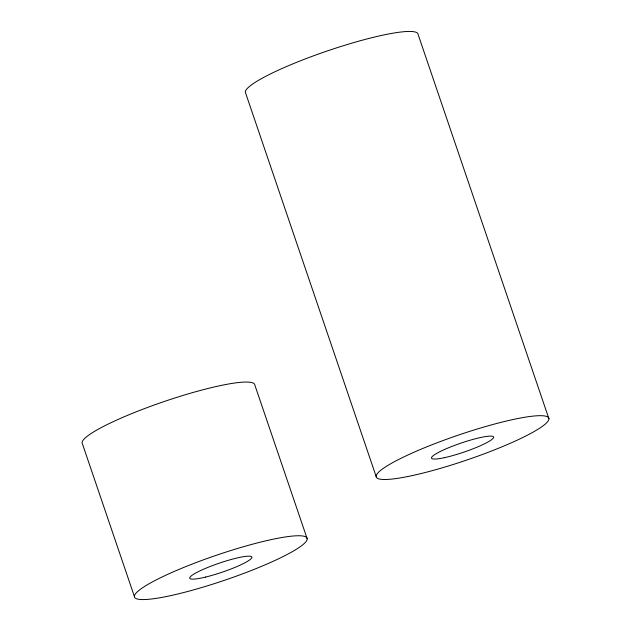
<?xml version="1.0" encoding="UTF-8"?>
<svg xmlns="http://www.w3.org/2000/svg" width="631" height="631" viewBox="0 0 631 631"><rect width="100%" height="100%" fill="white"/><g stroke="black" fill="none" stroke-linecap="round" stroke-linejoin="round"><path stroke-width="0.95" d="M548.915 418.708A91.156 13.156 -18.8 0 0 418.534 450.266A91.156 13.156 -18.8 0 0 420.136 473.778A91.156 13.156 -18.8 0 0 548.915 418.708L418.108 34.468A91.156 13.156 -18.8 0 0 330.794 49.77A91.156 13.156 -18.8 0 0 245.333 92.221L376.139 476.46M307.187 538.779A91.156 13.156 -18.8 0 0 176.798 570.337A91.156 13.156 -18.8 0 0 178.399 593.85A91.156 13.156 -18.8 0 0 307.187 538.779L254.861 385.084A91.156 13.156 -18.8 0 0 167.546 400.385A91.156 13.156 -18.8 0 0 82.085 442.836L134.403 596.532M205.532 577.089A32.812 4.74 -18.8 0 0 251.895 557.26A32.812 4.74 -18.8 0 0 204.957 568.618A32.812 4.74 -18.8 0 0 205.532 577.089M444.382 457.68A32.812 4.74 -18.8 0 0 493.474 437.788A32.812 4.74 -18.8 0 0 449.722 447.292A32.812 4.74 -18.8 0 0 444.382 457.68"/></g></svg>
